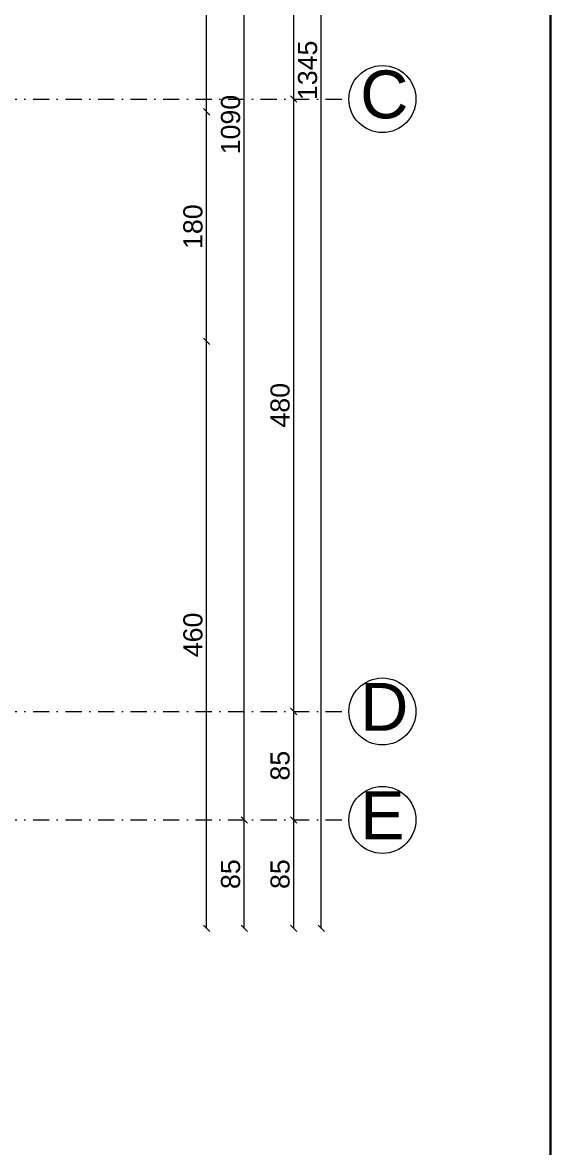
# Model space of a CAD drawing. Header units: millimetres. Extents: x 708 to 46452, y -4963 to 3960.
# Drawn here: x 14177 to 14591, y 1877 to 2758 of the extents above; entities that cross this region are included whole.
import ezdxf

# ---------------------------------------------------------------- set-up
doc = ezdxf.new("R2010")
doc.units = ezdxf.units.MM
for name, pattern in [('ACAD_ISO10W100', [18, 12, -3, 0, -3]), ('DASHDOT', [25.4, 12.7, -6.35, 0, -6.35]), ('DUZ', [0])]:
    doc.linetypes.add(name, pattern=pattern)
for name, color, linetype, lineweight in [('00_IC_OLCU', 139, 'Continuous', 20), ('AKS', 153, 'ACAD_ISO10W100', 20), ('aks ve noktalılar', 129, 'DASHDOT', 13), ('Çerçeve', 8, 'Continuous', 30), ('ölçü yatay', 150, 'DUZ', 18)]:
    doc.layers.add(name, color=color, linetype=linetype, lineweight=lineweight)
doc.styles.add('arial_1_18', font='arial.ttf', dxfattribs={"height": 0.2})
doc.styles.get("Standard").update_dxf_attribs({"font": 'arial.ttf'})
doc.dimstyles.new('ALP_OLCU', dxfattribs={"dimscale": 0, "dimtxt": 15, "dimasz": 5, "dimexe": 0.18, "dimexo": 0.06, "dimgap": 3, "dimtad": 1, "dimdec": 0, "dimrnd": 0.1, "dimzin": 9, "dimdsep": 46, "dimtxsty": 'Standard', "dimblk": 'OBLIQUE', "dimcen": 0, "dimse1": 1, "dimse2": 1, "dimclrd": 256, "dimclre": 256, "dimclrt": 53, "dimadec": 0, "dimazin": 0, "dimtfac": 1, "dimtdec": 0, "dimtix": 1, "dimtmove": 1, "dimatfit": 3, "dimldrblk": 'ARCHTICK', "dimfxl": 0.18, "dimtolj": 1, "dimlwd": -1, "dimarcsym": 0})

# ---------------------------------------------------------------- blocks, each defined once
blk = doc.blocks.new('REGEG')
at = {"layer": 'AKS', "color": 30, "linetype": 'Continuous', "lineweight": 5}
for centre in [(3897.02, 2407.49), (3897.02, 1927.49), (3897.02, 1842.49)]:
    blk.add_circle(centre, 26.25, dxfattribs=at)
at = {"layer": 'aks ve noktalılar'}
for points in [[(2194.99, 2407.49), (3870.77, 2407.49)], [(2194.99, 1927.49), (3870.77, 1927.49)], [(2194.99, 1842.49), (3870.77, 1842.49)]]:
    blk.add_lwpolyline(points, dxfattribs=at)
at = {"layer": 'AKS', "color": 30, "linetype": 'Continuous', "lineweight": 5, "style": 'arial_1_18'}
for s, p in [('C', (3879.58, 2392.39)), ('D', (3879.58, 1912.39)), ('E ', (3879.58, 1827.39))]:
    blk.add_text(s, height=37.5, dxfattribs=at).set_placement(p)
blk = doc.blocks.new('_Oblique')
at = {"color": 0, "linetype": 'ByBlock', "lineweight": -2}
blk.add_line((-0.5, -0.5), (0.5, 0.5), dxfattribs=at)
blk = doc.blocks.new('*D381')
at = {"layer": '00_IC_OLCU', "transparency": 16777216}
blk.add_line((14411.65, 2048.33), (14411.65, 3393.33), dxfattribs=at)
at = {"layer": 'Defpoints', "color": 0, "transparency": 16777216}
for p in [(14153.36, 3393.33), (14411.65, 3393.33), (13773.36, 2048.33)]:
    blk.add_point(p, dxfattribs=at)
at = {"layer": '00_IC_OLCU', "transparency": 16777216, "xscale": 5, "yscale": 5, "zscale": 5}
for p, rotation in [((14411.65, 3393.33), 90), ((14411.65, 2048.33), 270)]:
    blk.add_blockref('_Oblique', p, dxfattribs=dict(at, rotation=rotation))
at = {"layer": '00_IC_OLCU', "color": 53, "transparency": 16777216, "insert": (14400.99, 2720.83), "char_height": 15, "attachment_point": 5, "rotation": 90}
blk.add_mtext('\\A1;1345', dxfattribs=at)
blk = doc.blocks.new('_ArchTick')
at = {"color": 0, "linetype": 'ByBlock', "const_width": 0.15}
blk.add_lwpolyline([(-0.5, -0.5), (0.5, 0.5)], dxfattribs=at)
blk = doc.blocks.new('*D382')
at = {"layer": '00_IC_OLCU', "transparency": 16777216}
blk.add_line((14390.07, 2048.33), (14390.07, 2133.33), dxfattribs=at)
at = {"layer": 'Defpoints', "color": 0, "transparency": 16777216}
for p in [(14390.07, 2133.33), (14433.36, 2133.33), (13773.36, 2048.33)]:
    blk.add_point(p, dxfattribs=at)
at = {"layer": '00_IC_OLCU', "transparency": 16777216, "xscale": 5, "yscale": 5, "zscale": 5}
for p, rotation in [((14390.07, 2133.33), 90), ((14390.07, 2048.33), 270)]:
    blk.add_blockref('_Oblique', p, dxfattribs=dict(at, rotation=rotation))
at = {"layer": '00_IC_OLCU', "color": 53, "transparency": 16777216, "insert": (14379.41, 2090.83), "char_height": 15, "attachment_point": 5, "rotation": 90}
blk.add_mtext('\\A1;85', dxfattribs=at)
blk = doc.blocks.new('*D383')
at = {"layer": '00_IC_OLCU', "transparency": 16777216}
blk.add_line((14390.07, 2133.33), (14390.07, 2218.33), dxfattribs=at)
at = {"layer": 'Defpoints', "color": 0, "transparency": 16777216}
for p in [(14390.07, 2218.33), (14390.07, 2218.33), (14433.36, 2133.33)]:
    blk.add_point(p, dxfattribs=at)
at = {"layer": '00_IC_OLCU', "transparency": 16777216, "xscale": 5, "yscale": 5, "zscale": 5}
for p, rotation in [((14390.07, 2218.33), 90), ((14390.07, 2133.33), 270)]:
    blk.add_blockref('_Oblique', p, dxfattribs=dict(at, rotation=rotation))
at = {"layer": '00_IC_OLCU', "color": 53, "transparency": 16777216, "insert": (14379.41, 2175.83), "char_height": 15, "attachment_point": 5, "rotation": 90}
blk.add_mtext('\\A1;85', dxfattribs=at)
blk = doc.blocks.new('*D384')
at = {"layer": '00_IC_OLCU', "transparency": 16777216}
blk.add_line((14390.07, 2218.33), (14390.07, 2698.33), dxfattribs=at)
at = {"layer": 'Defpoints', "color": 0, "transparency": 16777216}
for p in [(14390.07, 2698.33), (14390.07, 2698.33), (14390.07, 2218.33)]:
    blk.add_point(p, dxfattribs=at)
at = {"layer": '00_IC_OLCU', "transparency": 16777216, "xscale": 5, "yscale": 5, "zscale": 5}
for p, rotation in [((14390.07, 2698.33), 90), ((14390.07, 2218.33), 270)]:
    blk.add_blockref('_Oblique', p, dxfattribs=dict(at, rotation=rotation))
at = {"layer": '00_IC_OLCU', "color": 53, "transparency": 16777216, "insert": (14379.41, 2458.33), "char_height": 15, "attachment_point": 5, "rotation": 90}
blk.add_mtext('\\A1;480', dxfattribs=at)
blk = doc.blocks.new('*D385')
at = {"layer": '00_IC_OLCU', "transparency": 16777216}
blk.add_line((14390.07, 2698.33), (14390.07, 3103.33), dxfattribs=at)
at = {"layer": 'Defpoints', "color": 0, "transparency": 16777216}
for p in [(14390.07, 3103.33), (14390.07, 3103.33), (14390.07, 2698.33)]:
    blk.add_point(p, dxfattribs=at)
at = {"layer": '00_IC_OLCU', "transparency": 16777216, "xscale": 5, "yscale": 5, "zscale": 5}
for p, rotation in [((14390.07, 3103.33), 90), ((14390.07, 2698.33), 270)]:
    blk.add_blockref('_Oblique', p, dxfattribs=dict(at, rotation=rotation))
at = {"layer": '00_IC_OLCU', "color": 53, "transparency": 16777216, "insert": (14379.41, 2900.83), "char_height": 15, "attachment_point": 5, "rotation": 90}
blk.add_mtext('\\A1;405', dxfattribs=at)
blk = doc.blocks.new('*D388')
at = {"layer": '00_IC_OLCU', "transparency": 16777216}
blk.add_line((14351.24, 2048.33), (14351.24, 2133.33), dxfattribs=at)
at = {"layer": 'Defpoints', "color": 0, "transparency": 16777216}
for p in [(14153.36, 2133.33), (14351.24, 2133.33), (13773.36, 2048.33)]:
    blk.add_point(p, dxfattribs=at)
at = {"layer": '00_IC_OLCU', "transparency": 16777216, "xscale": 5, "yscale": 5, "zscale": 5}
for p, rotation in [((14351.24, 2133.33), 90), ((14351.24, 2048.33), 270)]:
    blk.add_blockref('_Oblique', p, dxfattribs=dict(at, rotation=rotation))
at = {"layer": '00_IC_OLCU', "color": 53, "transparency": 16777216, "insert": (14340.58, 2090.83), "char_height": 15, "attachment_point": 5, "rotation": 90}
blk.add_mtext('\\A1;85', dxfattribs=at)
blk = doc.blocks.new('*D389')
at = {"layer": '00_IC_OLCU', "transparency": 16777216}
blk.add_line((14351.24, 2133.33), (14351.24, 3223.33), dxfattribs=at)
at = {"layer": 'Defpoints', "color": 0, "transparency": 16777216}
for p in [(14153.36, 3223.33), (14351.24, 3223.33), (14153.36, 2133.33)]:
    blk.add_point(p, dxfattribs=at)
at = {"layer": '00_IC_OLCU', "transparency": 16777216, "xscale": 5, "yscale": 5, "zscale": 5}
for p, rotation in [((14351.24, 3223.33), 90), ((14351.24, 2133.33), 270)]:
    blk.add_blockref('_Oblique', p, dxfattribs=dict(at, rotation=rotation))
at = {"layer": '00_IC_OLCU', "color": 53, "transparency": 16777216, "insert": (14340.58, 2678.33), "char_height": 15, "attachment_point": 5, "rotation": 90}
blk.add_mtext('\\A1;1090', dxfattribs=at)
blk = doc.blocks.new('*D391')
at = {"layer": '00_IC_OLCU', "transparency": 16777216}
blk.add_line((14321.72, 2048.33), (14321.72, 2508.33), dxfattribs=at)
at = {"layer": 'Defpoints', "color": 0, "transparency": 16777216}
for p in [(14143.36, 2508.33), (14321.72, 2508.33), (13773.36, 2048.33)]:
    blk.add_point(p, dxfattribs=at)
at = {"layer": '00_IC_OLCU', "transparency": 16777216, "xscale": 5, "yscale": 5, "zscale": 5}
for p, rotation in [((14321.72, 2508.33), 90), ((14321.72, 2048.33), 270)]:
    blk.add_blockref('_Oblique', p, dxfattribs=dict(at, rotation=rotation))
at = {"layer": '00_IC_OLCU', "color": 53, "transparency": 16777216, "insert": (14311.06, 2278.33), "char_height": 15, "attachment_point": 5, "rotation": 90}
blk.add_mtext('\\A1;460', dxfattribs=at)
blk = doc.blocks.new('*D392')
at = {"layer": '00_IC_OLCU', "transparency": 16777216}
blk.add_line((14321.72, 2508.33), (14321.72, 2688.33), dxfattribs=at)
at = {"layer": 'Defpoints', "color": 0, "transparency": 16777216}
for p in [(14153.36, 2688.33), (14321.72, 2688.33), (14143.36, 2508.33)]:
    blk.add_point(p, dxfattribs=at)
at = {"layer": '00_IC_OLCU', "transparency": 16777216, "xscale": 5, "yscale": 5, "zscale": 5}
for p, rotation in [((14321.72, 2688.33), 90), ((14321.72, 2508.33), 270)]:
    blk.add_blockref('_Oblique', p, dxfattribs=dict(at, rotation=rotation))
at = {"layer": '00_IC_OLCU', "color": 53, "transparency": 16777216, "insert": (14311.06, 2598.33), "char_height": 15, "attachment_point": 5, "rotation": 90}
blk.add_mtext('\\A1;180', dxfattribs=at)
blk = doc.blocks.new('*D393')
at = {"layer": '00_IC_OLCU', "transparency": 16777216}
blk.add_line((14321.72, 2688.33), (14321.72, 2968.33), dxfattribs=at)
at = {"layer": 'Defpoints', "color": 0, "transparency": 16777216}
for p in [(14143.36, 2968.33), (14321.72, 2968.33), (14153.36, 2688.33)]:
    blk.add_point(p, dxfattribs=at)
at = {"layer": '00_IC_OLCU', "transparency": 16777216, "xscale": 5, "yscale": 5, "zscale": 5}
for p, rotation in [((14321.72, 2968.33), 90), ((14321.72, 2688.33), 270)]:
    blk.add_blockref('_Oblique', p, dxfattribs=dict(at, rotation=rotation))
at = {"layer": '00_IC_OLCU', "color": 53, "transparency": 16777216, "insert": (14311.06, 2828.33), "char_height": 15, "attachment_point": 5, "rotation": 90}
blk.add_mtext('\\A1;280', dxfattribs=at)
blk = doc.blocks.new('FWEFWFE')
at = {"layer": '00_IC_OLCU'}
for base, p1, p2, picture, middle in [((14411.65, 3393.33), (13773.36, 2048.33), (14153.36, 3393.33), '*D381', (14400.99, 2720.83)), ((14351.24, 3223.33), (14153.36, 2133.33), (14153.36, 3223.33), '*D389', (14340.58, 2678.33)), ((14390.07, 3103.33), (14390.07, 2698.33), (14390.07, 3103.33), '*D385', (14379.41, 2900.83)), ((14321.72, 2968.33), (14153.36, 2688.33), (14143.36, 2968.33), '*D393', (14311.06, 2828.33)), ((14390.07, 2698.33), (14390.07, 2218.33), (14390.07, 2698.33), '*D384', (14379.41, 2458.33)), ((14321.72, 2688.33), (14143.36, 2508.33), (14153.36, 2688.33), '*D392', (14311.06, 2598.33)), ((14321.72, 2508.33), (13773.36, 2048.33), (14143.36, 2508.33), '*D391', (14311.06, 2278.33)), ((14390.07, 2218.33), (14433.36, 2133.33), (14390.07, 2218.33), '*D383', (14379.41, 2175.83)), ((14390.07, 2133.33), (13773.36, 2048.33), (14433.36, 2133.33), '*D382', (14379.41, 2090.83)), ((14351.24, 2133.33), (13773.36, 2048.33), (14153.36, 2133.33), '*D388', (14340.58, 2090.83))]:
    dim = blk.add_linear_dim(base=base, p1=p1, p2=p2, angle=90, dimstyle='ALP_OLCU', override={"dimscale": 1}, dxfattribs=at)
    dim.commit()
    dim.dimension.update_dxf_attribs({"geometry": picture, "text_midpoint": middle})

msp = doc.modelspace()

# ---------------------------------------------------------------- linework, layer by layer
at = {"layer": 'Çerçeve'}
msp.add_line((14591.484, 1328.081), (14591.484, 3958.843), dxfattribs=at)

# ---------------------------------------------------------------- block references
at = {"layer": '00_IC_OLCU'}
msp.add_blockref('REGEG', (10562.591, 290.837), dxfattribs=at)
at = {"layer": 'ölçü yatay'}
msp.add_blockref('FWEFWFE', (0, 0), dxfattribs=at)

doc.saveas('drawing.dxf')
